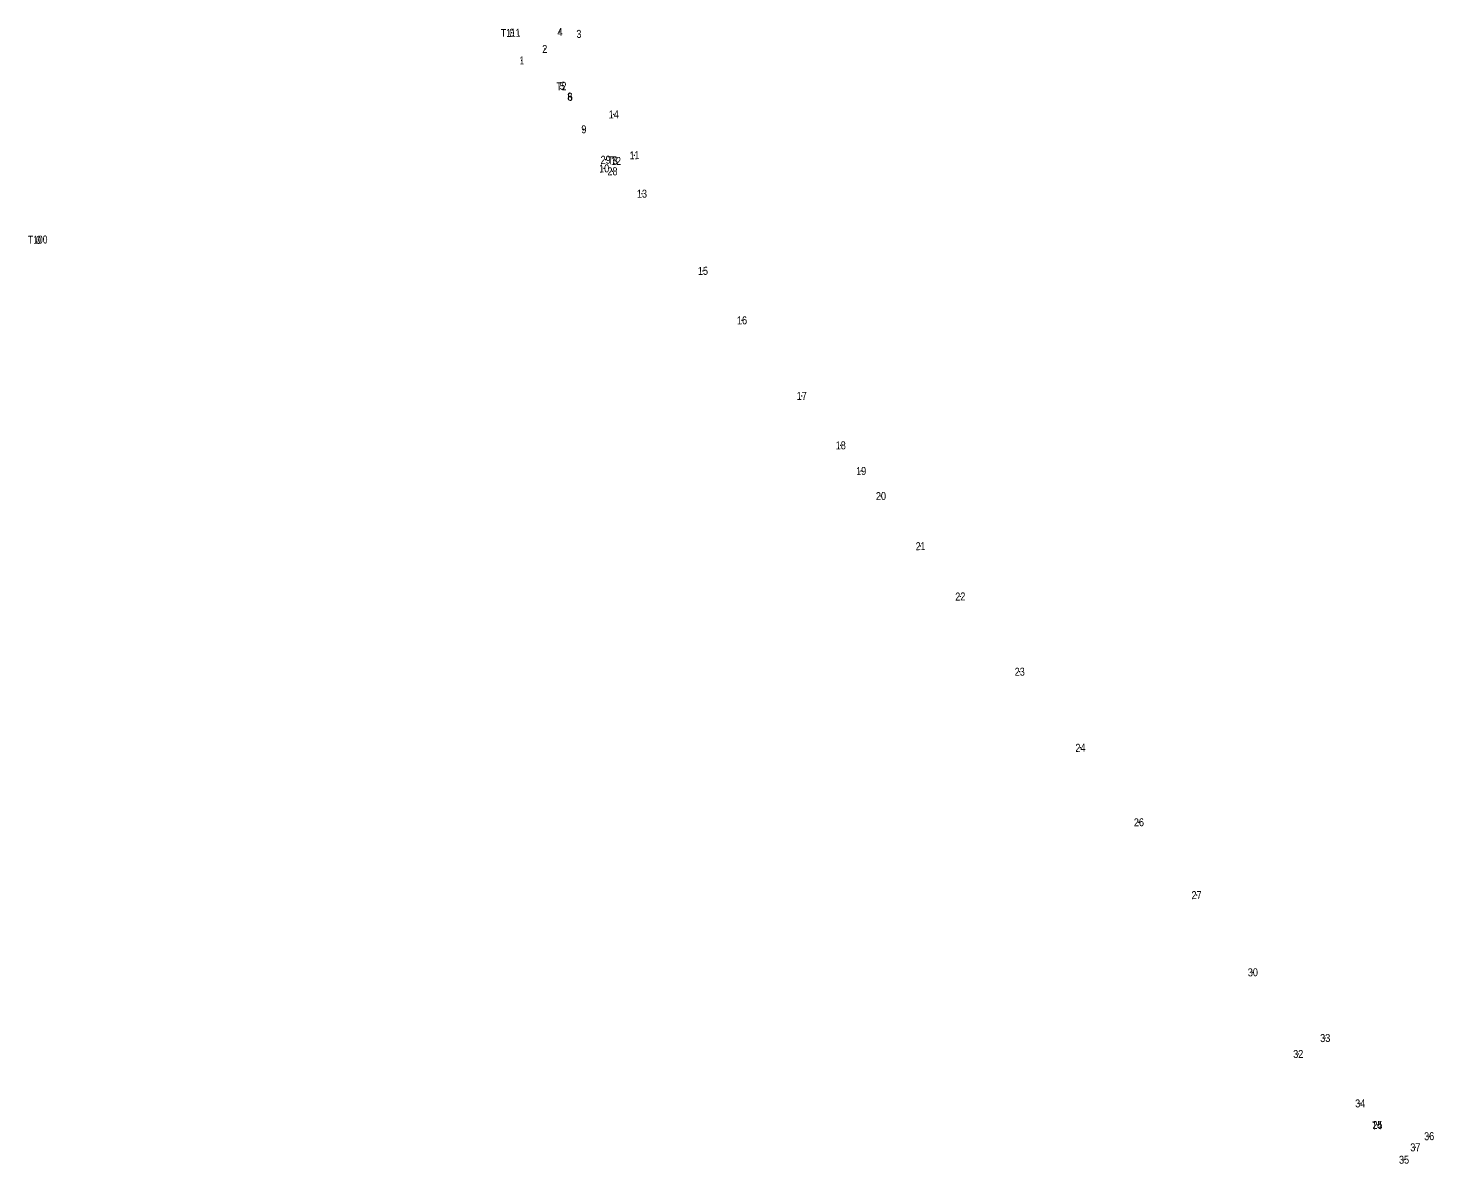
# Model space of a CAD drawing. Header units: metres. Extents: x 542696 to 545216, y 1823513 to 1835687.
# Drawn here: x 542696 to 543574, y 1834977 to 1835687 of the extents above; entities that cross this region are included whole.
import ezdxf
from ezdxf.enums import TextEntityAlignment as Align

# ---------------------------------------------------------------- set-up
doc = ezdxf.new("R2010")
doc.units = ezdxf.units.M
doc.header["$LTSCALE"] = 2
doc.layers.add('11', color=7, linetype='Continuous', lineweight=13)
doc.layers.add('12', color=7, linetype='Continuous')

msp = doc.modelspace()

# ---------------------------------------------------------------- linework, layer by layer
at = {"layer": '11'}
for p, q in [((542998.18, 1835684.49), (542997.55, 1835684.48)), ((542997.88, 1835684.17), (542997.86, 1835684.79)), ((543028.27, 1835684.86), (543027.65, 1835684.84)), ((543027.97, 1835684.54), (543027.95, 1835685.16)), ((543040.18, 1835683.75), (543039.55, 1835683.74)), ((543039.86, 1835683.44), (543039.85, 1835684.06)), ((543018.83, 1835674.34), (543018.2, 1835674.32)), ((543018.51, 1835674.02), (543018.5, 1835674.64)), ((543004.46, 1835667.17), (543003.83, 1835667.15)), ((543004.16, 1835666.84), (543004.15, 1835667.47)), ((543029.84, 1835651.3), (543029.21, 1835651.29)), ((543029.53, 1835650.99), (543029.51, 1835651.61)), ((543034.46, 1835644.59), (543033.84, 1835644.57)), ((543034.68, 1835644.42), (543034.05, 1835644.41)), ((543034.16, 1835644.27), (543034.14, 1835644.9)), ((543034.37, 1835644.09), (543034.36, 1835644.72)), ((543061.96, 1835633.43), (543061.34, 1835633.41)), ((543061.65, 1835633.1), (543061.64, 1835633.73)), ((543043.27, 1835624.13), (543042.65, 1835624.11)), ((543042.96, 1835623.81), (543042.95, 1835624.43)), ((543056.88, 1835605.09), (543056.26, 1835605.08)), ((543056.57, 1835604.78), (543056.56, 1835605.4)), ((543061.99, 1835604.69), (543061.37, 1835604.68)), ((543061.68, 1835604.37), (543061.67, 1835604.99)), ((543063.34, 1835604.28), (543062.72, 1835604.27)), ((543063.03, 1835603.96), (543063.02, 1835604.58)), ((543074.87, 1835607.94), (543074.25, 1835607.93)), ((543074.57, 1835607.62), (543074.56, 1835608.24)), ((543055.96, 1835599.66), (543055.33, 1835599.65)), ((543055.65, 1835599.35), (543055.63, 1835599.97)), ((543061.13, 1835597.87), (543060.51, 1835597.86)), ((543060.82, 1835597.56), (543060.81, 1835598.18)), ((543079.54, 1835583.85), (543078.92, 1835583.84)), ((543079.24, 1835583.54), (543079.23, 1835584.16)), ((542702.4, 1835555.03), (542701.78, 1835555.02)), ((542702.1, 1835554.72), (542702.09, 1835555.35)), ((543117.67, 1835535.65), (543117.04, 1835535.63)), ((543117.35, 1835535.33), (543117.34, 1835535.96)), ((543142.09, 1835504.73), (543141.47, 1835504.71)), ((543141.78, 1835504.4), (543141.77, 1835505.03)), ((543179.43, 1835457.48), (543178.81, 1835457.47)), ((543179.12, 1835457.16), (543179.11, 1835457.79)), ((543203.8, 1835426.6), (543203.18, 1835426.58)), ((543203.49, 1835426.28), (543203.48, 1835426.9)), ((543216.53, 1835410.55), (543215.9, 1835410.53)), ((543216.23, 1835410.23), (543216.22, 1835410.85)), ((543228.92, 1835394.91), (543228.3, 1835394.9)), ((543228.62, 1835394.6), (543228.6, 1835395.22)), ((543253.65, 1835363.61), (543253.02, 1835363.6)), ((543253.34, 1835363.29), (543253.33, 1835363.91)), ((543278.5, 1835332.13), (543277.87, 1835332.12)), ((543278.2, 1835331.81), (543278.18, 1835332.43)), ((543315.65, 1835285.11), (543315.03, 1835285.1)), ((543315.34, 1835284.79), (543315.33, 1835285.42)), ((543353.58, 1835237.57), (543352.96, 1835237.56)), ((543353.28, 1835237.26), (543353.27, 1835237.88)), ((543390.12, 1835190.99), (543389.5, 1835190.98)), ((543389.82, 1835190.68), (543389.81, 1835191.3)), ((543426.17, 1835145.5), (543425.55, 1835145.49)), ((543425.86, 1835145.19), (543425.85, 1835145.81)), ((543461.34, 1835097.25), (543460.71, 1835097.23)), ((543461.04, 1835096.92), (543461.02, 1835097.55)), ((543506.25, 1835055.84), (543506.24, 1835056.46)), ((543506.55, 1835056.16), (543505.93, 1835056.15)), ((543489.71, 1835046.19), (543489.09, 1835046.17)), ((543489.41, 1835045.87), (543489.39, 1835046.5)), ((543528.42, 1835015.34), (543527.8, 1835015.32)), ((543528.12, 1835015.02), (543528.1, 1835015.64)), ((543539.2, 1835001.82), (543538.57, 1835001.8)), ((543538.89, 1835001.49), (543538.88, 1835002.12)), ((543571.2, 1834994.48), (543571.19, 1834995.11)), ((543562.89, 1834987.87), (543562.26, 1834987.85)), ((543562.58, 1834987.55), (543562.56, 1834988.17)), ((543571.51, 1834994.8), (543570.88, 1834994.79)), ((543555.81, 1834980.11), (543555.19, 1834980.1)), ((543555.51, 1834979.79), (543555.49, 1834980.41))]:
    msp.add_line(p, q, dxfattribs=at)

# ---------------------------------------------------------------- texts
at = {"layer": '12'}
for s, width, p in [('T111 ', 0.8, (542998.033, 1835681.917)), ('0', 0.85, (542997.978, 1835681.984)), ('4', 0.85, (543028.063, 1835682.353)), ('3', 0.85, (543039.968, 1835681.254)), ('2', 0.85, (543018.618, 1835671.834)), ('1', 0.75, (543004.268, 1835664.659)), ('T2 ', 0.8, (543029.808, 1835648.531)), ('5', 0.9, (543029.618, 1835648.795)), ('8', 0.85, (543034.258, 1835642.084)), ('6', 0.9, (543034.473, 1835641.915)), ('14', 0.85, (543061.748, 1835630.926)), ('9', 0.85, (543043.063, 1835621.623)), ('11', 0.8, (543074.663, 1835605.432)), ('10', 0.85, (543055.743, 1835597.157)), ('29', 0.85, (543056.668, 1835602.586)), ('T3 ', 0.8, (543061.778, 1835602.191)), ('7', 0.9, (543061.778, 1835602.185)), ('12', 0.85, (543063.133, 1835601.777)), ('28', 0.85, (543060.923, 1835595.367)), ('13', 0.85, (543079.343, 1835581.347)), ('T100 ', 0.8, (542702.513, 1835552.677)), ('0', 0.85, (542702.208, 1835552.524)), ('15', 0.85, (543117.453, 1835533.138)), ('16', 0.85, (543141.888, 1835502.218)), ('17', 0.85, (543179.223, 1835454.978)), ('18', 0.85, (543203.593, 1835424.087)), ('19', 0.85, (543216.328, 1835408.046)), ('20', 0.85, (543228.713, 1835392.407)), ('21', 0.8, (543253.443, 1835361.102)), ('22', 0.85, (543278.293, 1835329.627)), ('23', 0.85, (543315.443, 1835282.607)), ('24', 0.85, (543353.378, 1835235.066)), ('26', 0.85, (543389.918, 1835188.488)), ('27', 0.85, (543425.963, 1835142.998)), ('30', 0.85, (543461.133, 1835094.737)), ('33', 0.85, (543506.353, 1835053.657)), ('32', 0.85, (543489.503, 1835043.677)), ('34', 0.85, (543528.208, 1835012.826)), ('T4 ', 0.8, (543539.438, 1834999.001)), ('25', 0.85, (543538.993, 1834999.308)), ('36', 0.85, (543571.308, 1834992.298)), ('37', 0.85, (543562.673, 1834985.358)), ('35', 0.85, (543555.603, 1834977.608))]:
    msp.add_text(s, height=5, rotation=1.193, dxfattribs=dict(at, width=width)).set_placement(p, align=Align.CENTER)

doc.saveas('drawing.dxf')
